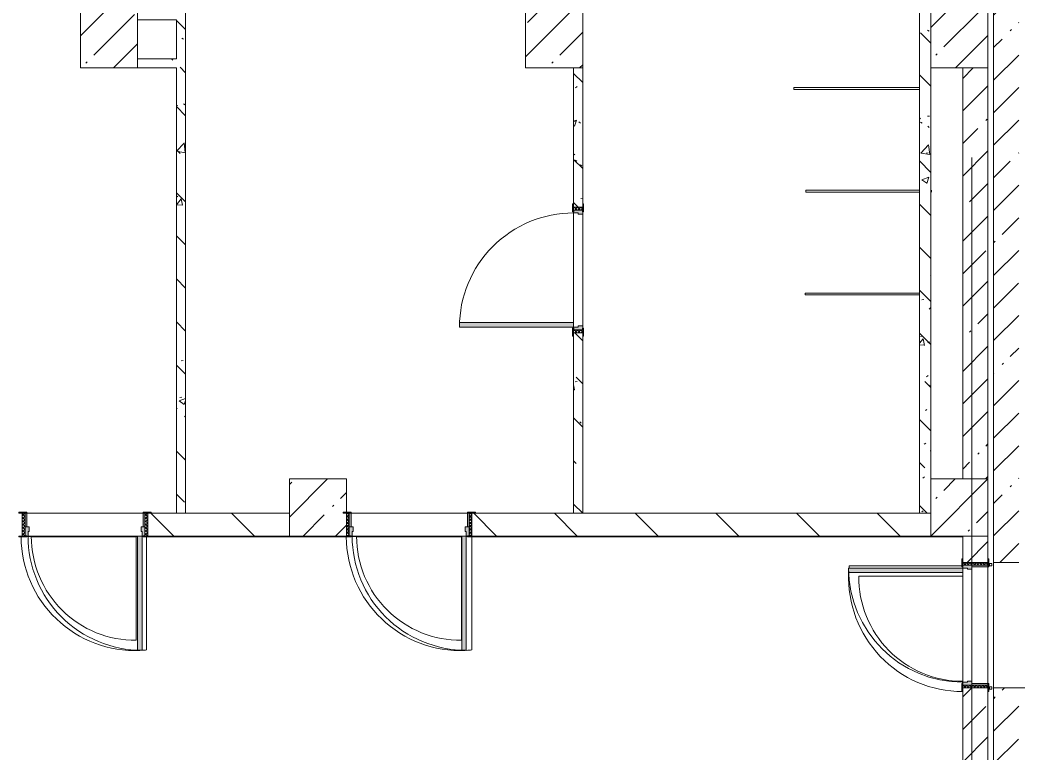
# Model space of a CAD drawing. Header units: millimetres. Extents: x -3129 to 197107, y -8553 to 29000.
# Drawn here: x 146317 to 155062, y 16700 to 23120 of the extents above; entities that cross this region are included whole.
import ezdxf

# ---------------------------------------------------------------- set-up
doc = ezdxf.new("R2010")
doc.units = ezdxf.units.MM
for name, color, linetype, lineweight, true_color in [('A-DOOR-3', 7, 'Continuous', 5, 0xaaaaaa), ('A-DOOR-4', 7, 'Continuous', 5, 0xe2e2e2), ('A-DOOR-FRAM-3', 7, 'Continuous', 5, 0xe2e2e2), ('A-DOOR-FRAM-4', 7, 'Continuous', 5, 0xaaaaaa), ('A-FLOR-3', 7, 'Continuous', 5, 0xaaaaaa), ('I-WALL-8', 7, 'Continuous', 5, 0x787878)]:
    doc.layers.add(name, color=color, linetype=linetype, lineweight=lineweight, true_color=true_color)
for name, color, linetype, lineweight in [('A-GENM-1', 7, 'Continuous', 5), ('A-WALL', 7, 'Continuous', 9), ('A-WALL-6', 7, 'Continuous', 5), ('I-WALL-6', 7, 'Continuous', 5), ('S-COLS-2', 7, 'Continuous', 5), ('Оси', 7, 'Continuous', 9)]:
    doc.layers.add(name, color=color, linetype=linetype, lineweight=lineweight)
pattern_1 = [(45, (70097.43, 0), (-285.1231, 285.1231), []), (45, (70382.56, 0), (-285.1231, 285.1231), [504.031, -100.806, 16.764, -84.042])]
pattern_2 = [(135, (70097.43, 0), (-377.1708, -377.1708), [533.4, -88.9, 17.78, -88.9]), (135, (70097.43, 376.94), (-377.1708, -377.1708), []), (50, (70097.43, 0), (637.6445, -55.7866), [66.675, -733.425]), (355, (70097.4, 0), (-123.3494, 668.699), [53.34, -586.74]), (100.451, (70150.6, -4.65), (514.299, 612.908), [56.665, -623.315]), (46.184, (70097.4, 177.8), (948.7764, -147.15), [100.012, -1100.137]), (96.636, (70176.5, 165.5), (830.909, 865.997), [84.998, -934.973]), (351.184, (70097.4, 177.8), (830.918, 865.988), [80.01, -880.11]), (21, (70186.33, 133.35), (530.6506, -357.9283), [66.675, -733.425]), (326, (70186.3, 133.35), (216.308, 644.6585), [53.34, -586.74]), (71.451, (70230.55, 103.5), (746.9596, 286.7243), [56.665, -623.315]), (37.5, (70097.43, 0), (10.81053, 295.9426), [16.764, -562.864, 16.764, -578.866, -588.962]), (37.5, (70097.43, 0), (10.81053, 295.9426), [-1175.258, 16.764, -572.198]), (7.5, (70097.43, 0), (233.8692, 350.6318), [16.764, -322.834, 16.764, -549.529, -224.472]), (7.5, (70097.43, 0), (233.8692, 350.6318), [-905.891, 16.764, -207.708]), (327.5, (69899.19, 0), (474.5678, -20.0513), [16.764, -205.486, 16.764, -676.656, -920.115]), (327.5, (69899.19, 0), (474.5678, -20.0513), [-915.67, 16.764, -903.351]), (317.5, (69810.3, 0), (518.4522, 88.9934), [16.764, -272.161, 16.764, -443.738, -653.415]), (317.5, (69810.3, 0), (518.4522, 88.9934), [-749.427, 16.764, -636.651])]

# ---------------------------------------------------------------- blocks, each defined once
blk = doc.blocks.new('BSC_Колонна _Прямоугольная - 500х500-23287078-2_1_1_птичка')
at = {"layer": 'S-COLS-2'}
h = blk.add_hatch(dxfattribs=at)
h.set_pattern_fill('FP_133', color=256, style=0, pattern_type=2)
h.set_pattern_definition([(45, (-84450, -22950), (-285.1231, 285.1231), []), (45, (-84164.88, -22950), (-285.1231, 285.1231), [504.031, -100.806, 16.764, -84.042])])
h.paths.add_polyline_path([(-250, -250), (250, -250), (250, 250), (-250, 250), (-250, -160)])
for p, q in [((250, 250), (-250, 250)), ((-250, 250), (-250, -250)), ((250, -250), (250, 250)), ((-250, -250), (250, -250))]:
    blk.add_line(p, q, dxfattribs=at)
blk = doc.blocks.new('BSC_Колонна _Прямоугольная - 500х500-V128-2_1_1_птичка')
at = {"layer": 'S-COLS-2'}
h = blk.add_hatch(dxfattribs=at)
h.set_pattern_fill('FP_156', color=256, style=0, pattern_type=2)
h.set_pattern_definition([(45, (-77000, -22950), (-285.1231, 285.1231), []), (45, (-76714.88, -22950), (-285.1231, 285.1231), [504.031, -100.806, 16.764, -84.042])])
h.paths.add_polyline_path([(-250, -250), (250, -250), (250, 250), (-250, 250), (-250, -160)])
for p, q in [((250, 250), (-250, 250)), ((-250, 250), (-250, -250)), ((250, -250), (250, 250)), ((-250, -250), (250, -250))]:
    blk.add_line(p, q, dxfattribs=at)
blk = doc.blocks.new('110_Дверь_СКБ_1Ст_Внутренняя1 - Д-4 1100x2100h_су мгн-V133-2_1_1_птичка')
at = {"layer": 'A-DOOR-3'}
h = blk.add_hatch(dxfattribs=at)
h.set_pattern_fill('FP_160', color=256, style=0, pattern_type=2)
h.set_pattern_definition([(135, (1751.41, 104.685), (-14.14214, -14.14214), []), (225, (1751.41, 104.685), (14.14214, -14.14214), [])])
h.paths.add_polyline_path([(537.5, -40), (562.5, -40), (562.5, 40), (537.5, 40)])
at = {"layer": 'A-DOOR-4'}
h = blk.add_hatch(color=256, dxfattribs=at)
h.paths.add_polyline_path([(-512.5, 40), (-512.5, -40), (-477.5, -40), (-477.5, 0), (-487.5, 0), (-487.5, 40)])
h.paths.add_polyline_path([(502.5, 0), (502.5, -40), (537.5, -40), (537.5, 40), (512.5, 40), (512.5, 0)])
at = {"layer": 'A-DOOR-FRAM-3'}
for points in [[(-487.5, 1040), (-487.5, 40), (-447.5, 40), (-447.5, 1040)], [(-567.5, 40), (-497.5, 40), (-497.5, 48), (-567.5, 48)], [(522.5, 40), (592.5, 40), (592.5, 48), (522.5, 48)], [(-567.5, -48), (-497.5, -48), (-497.5, -40), (-567.5, -40)], [(522.5, -48), (592.5, -48), (592.5, -40), (522.5, -40)]]:
    blk.add_hatch(color=256, dxfattribs=at).paths.add_polyline_path(points)
at = {"layer": 'A-DOOR-FRAM-4'}
h = blk.add_hatch(dxfattribs=at)
h.set_pattern_fill('FP_161', color=256, style=0, pattern_type=2)
h.set_pattern_definition([(45, (-371.384, 104.685), (-14.1421, 14.1421), []), (135, (-371.384, 104.685), (-14.1421, -14.1421), [])])
h.paths.add_polyline_path([(-537.5, -40), (-512.5, -40), (-512.5, 40), (-537.5, 40)])
at = {"layer": 'A-DOOR-3'}
for p, q in [((-487.5, 1040), (-487.5, 40)), ((-447.5, 1040), (-487.5, 1040)), ((-447.5, 40), (-447.5, 1040)), ((-487.5, 40), (-447.5, 40))]:
    blk.add_line(p, q, dxfattribs=at)
blk.add_arc((-487.5, 40), 1000, 360, 90, dxfattribs=at)
at = {"layer": 'A-DOOR-FRAM-4'}
for p, q in [((-497.5, 48), (-567.5, 48)), ((-567.5, 48), (-567.5, 40)), ((-567.5, 40), (-497.5, 40)), ((-512.5, 40), (-537.5, 40)), ((-537.5, 40), (-537.5, -40)), ((-487.5, 40), (-512.5, 40)), ((-512.5, 40), (-512.5, -40)), ((-512.5, -40), (-512.5, 40)), ((-497.5, 40), (-512.5, 40)), ((-512.5, 40), (-512.5, 39)), ((-512.5, 39), (-497.5, 39)), ((-497.5, 40), (-497.5, 48)), ((-497.5, 39), (-497.5, 40)), ((-487.5, 0), (-487.5, 40)), ((-477.5, 0), (-487.5, 0)), ((-477.5, -40), (-477.5, 0)), ((512.5, 0), (502.5, 0)), ((502.5, 0), (502.5, -40)), ((512.5, 40), (512.5, 0)), ((537.5, 40), (512.5, 40)), ((592.5, 48), (522.5, 48)), ((522.5, 48), (522.5, 40)), ((537.5, 40), (522.5, 40)), ((522.5, 40), (522.5, 39)), ((522.5, 40), (592.5, 40)), ((522.5, 39), (537.5, 39)), ((537.5, -40), (537.5, 40)), ((562.5, 40), (537.5, 40)), ((537.5, 40), (537.5, -40)), ((537.5, 39), (537.5, 40)), ((562.5, -40), (562.5, 40)), ((592.5, 40), (592.5, 48)), ((-497.5, -40), (-567.5, -40)), ((-567.5, -40), (-567.5, -48)), ((-567.5, -48), (-497.5, -48)), ((-537.5, -40), (-512.5, -40)), ((-497.5, -39), (-512.5, -39)), ((-512.5, -39), (-512.5, -40)), ((-512.5, -40), (-477.5, -40)), ((-512.5, -40), (-497.5, -40)), ((-497.5, -40), (-497.5, -39)), ((-497.5, -48), (-497.5, -40)), ((502.5, -40), (537.5, -40)), ((537.5, -39), (522.5, -39)), ((522.5, -39), (522.5, -40)), ((522.5, -40), (537.5, -40)), ((592.5, -40), (522.5, -40)), ((522.5, -40), (522.5, -48)), ((522.5, -48), (592.5, -48)), ((537.5, -40), (537.5, -39)), ((537.5, -40), (562.5, -40)), ((592.5, -48), (592.5, -40))]:
    blk.add_line(p, q, dxfattribs=at)
blk = doc.blocks.new('110_Дверь_СКБ_1Ст_Внутренняя1 - Д-4 1100x2100h_су мгн-V134-2_1_1_птичка')
at = {"layer": 'A-DOOR-3'}
h = blk.add_hatch(dxfattribs=at)
h.set_pattern_fill('FP_13', color=256, style=0, pattern_type=2)
h.set_pattern_definition([(135, (1751.41, 164.685), (-14.14214, -14.14214), []), (225, (1751.41, 164.685), (14.14214, -14.14214), [])])
h.paths.add_polyline_path([(562.5, 100), (537.5, 100), (537.5, -100), (562.5, -100)])
at = {"layer": 'A-DOOR-4'}
h = blk.add_hatch(color=256, dxfattribs=at)
h.paths.add_polyline_path([(512.5, 100), (512.5, 60), (502.5, 60), (502.5, 20), (537.5, 20), (537.5, 100)])
h.paths.add_polyline_path([(-487.5, 100), (-512.5, 100), (-512.5, 20), (-477.5, 20), (-477.5, 60), (-487.5, 60)])
at = {"layer": 'A-DOOR-FRAM-3'}
for points in [[(-487.5, 1100), (-487.5, 100), (-447.5, 100), (-447.5, 1100)], [(-567.5, 108), (-567.5, 100), (-497.5, 100), (-497.5, 108)], [(592.5, 108), (522.5, 108), (522.5, 100), (592.5, 100)], [(-497.5, 20), (-512.5, 20), (-512.5, -100), (-497.5, -100)], [(537.5, 20), (522.5, 20), (522.5, -100), (537.5, -100)], [(-567.5, -100), (-567.5, -108), (-497.5, -108), (-497.5, -100)], [(592.5, -100), (522.5, -100), (522.5, -108), (592.5, -108)]]:
    blk.add_hatch(color=256, dxfattribs=at).paths.add_polyline_path(points)
at = {"layer": 'A-DOOR-FRAM-4'}
h = blk.add_hatch(dxfattribs=at)
h.set_pattern_fill('FP_14', color=256, style=0, pattern_type=2)
h.set_pattern_definition([(45, (-371.384, 164.685), (-14.1421, 14.1421), []), (135, (-371.384, 164.685), (-14.1421, -14.1421), [])])
h.paths.add_polyline_path([(-512.5, 100), (-537.5, 100), (-537.5, -100), (-512.5, -100)])
at = {"layer": 'A-DOOR-3'}
for p, q in [((-487.5, 1100), (-487.5, 100)), ((-447.5, 1100), (-487.5, 1100)), ((-447.5, 100), (-447.5, 1100)), ((-487.5, 100), (-447.5, 100))]:
    blk.add_line(p, q, dxfattribs=at)
blk.add_arc((-487.5, 100), 1000, 360, 90, dxfattribs=at)
at = {"layer": 'A-DOOR-FRAM-4'}
for p, q in [((-497.5, 108), (-567.5, 108)), ((-567.5, 108), (-567.5, 100)), ((-567.5, 100), (-497.5, 100)), ((-512.5, 100), (-537.5, 100)), ((-537.5, 100), (-537.5, -100)), ((-487.5, 100), (-512.5, 100)), ((-512.5, 100), (-512.5, 20)), ((-512.5, -100), (-512.5, 100)), ((-497.5, 100), (-512.5, 100)), ((-512.5, 100), (-512.5, 99)), ((-512.5, 99), (-497.5, 99)), ((-497.5, 100), (-497.5, 108)), ((-497.5, 99), (-497.5, 100)), ((-487.5, 60), (-487.5, 100)), ((512.5, 100), (512.5, 60)), ((537.5, 100), (512.5, 100)), ((592.5, 108), (522.5, 108)), ((522.5, 108), (522.5, 100)), ((537.5, 100), (522.5, 100)), ((522.5, 100), (522.5, 99)), ((522.5, 100), (592.5, 100)), ((522.5, 99), (537.5, 99)), ((537.5, 20), (537.5, 100)), ((562.5, 100), (537.5, 100)), ((537.5, 100), (537.5, -100)), ((537.5, 99), (537.5, 100)), ((562.5, -100), (562.5, 100)), ((592.5, 100), (592.5, 108)), ((-512.5, 20), (-477.5, 20)), ((-497.5, 20), (-512.5, 20)), ((-512.5, 20), (-512.5, -100)), ((-497.5, -100), (-497.5, 20)), ((-477.5, 60), (-487.5, 60)), ((-477.5, 20), (-477.5, 60)), ((512.5, 60), (502.5, 60)), ((502.5, 60), (502.5, 20)), ((502.5, 20), (537.5, 20)), ((537.5, 20), (522.5, 20)), ((522.5, 20), (522.5, -100)), ((537.5, -100), (537.5, 20)), ((-497.5, -100), (-567.5, -100)), ((-567.5, -100), (-567.5, -108)), ((-567.5, -108), (-497.5, -108)), ((-537.5, -100), (-512.5, -100)), ((-512.5, -100), (-497.5, -100)), ((-497.5, -108), (-497.5, -100)), ((522.5, -100), (537.5, -100)), ((592.5, -100), (522.5, -100)), ((522.5, -100), (522.5, -108)), ((522.5, -108), (592.5, -108)), ((537.5, -100), (562.5, -100)), ((592.5, -108), (592.5, -100))]:
    blk.add_line(p, q, dxfattribs=at)
blk = doc.blocks.new('131_Сантехническая перегородка - СП-2-29831410-2_1_1_птичка')
at = {"layer": 'A-GENM-1'}
for p, q in [((0, 8), (1100, 8)), ((1100, 8), (1100, -8)), ((1100, -8), (0, -8))]:
    blk.add_line(p, q, dxfattribs=at)
blk = doc.blocks.new('131_Сантехническая перегородка - СП-2-16286057-2_1_1_птичка')
at = {"layer": 'A-GENM-1'}
for p, q in [((0, 8), (995.7, 8)), ((0, 8), (0, -8)), ((1100, 8), (1100, -8)), ((995.7, -8), (0, -8))]:
    blk.add_line(p, q, dxfattribs=at)
blk = doc.blocks.new('131_Сантехническая перегородка - СП-2-V137-2_1_1_птичка')
at = {"layer": 'A-GENM-1'}
for p, q in [((0, 8), (1000.7, 8)), ((0, 8), (0, -8)), ((1000.7, -8), (0, -8))]:
    blk.add_line(p, q, dxfattribs=at)
blk = doc.blocks.new('110_Дверь_СКБ_1Ст_Внутренняя1 - Д-4 _л_ 1100x2100h_су мгн-V162-2_1_1_птичка')
at = {"layer": 'A-DOOR-3'}
h = blk.add_hatch(dxfattribs=at)
h.set_pattern_fill('FP_46', color=256, style=0, pattern_type=2)
h.set_pattern_definition([(135, (1751.41, 174.685), (-14.14214, -14.14214), []), (225, (1751.41, 174.685), (14.14214, -14.14214), [])])
h.paths.add_polyline_path([(537.5, -110), (562.5, -110), (562.5, 110), (537.5, 110)])
at = {"layer": 'A-DOOR-4'}
h = blk.add_hatch(color=256, dxfattribs=at)
h.paths.add_polyline_path([(-512.5, 110), (-512.5, 30), (-477.5, 30), (-477.5, 70), (-487.5, 70), (-487.5, 110)])
h.paths.add_polyline_path([(502.5, 70), (502.5, 30), (537.5, 30), (537.5, 110), (512.5, 110), (512.5, 70)])
at = {"layer": 'A-DOOR-FRAM-3'}
for points in [[(472.5, 110), (512.5, 110), (512.5, 1110), (472.5, 1110), (472.5, 401.4)], [(-567.5, 110), (-497.5, 110), (-497.5, 118), (-567.5, 118)], [(522.5, 110), (592.5, 110), (592.5, 118), (522.5, 118)], [(-512.5, 30), (-512.5, -110), (-497.5, -110), (-497.5, 30)], [(522.5, -110), (537.5, -110), (537.5, 30), (522.5, 30)], [(-567.5, -118), (-497.5, -118), (-497.5, -110), (-567.5, -110)], [(522.5, -118), (592.5, -118), (592.5, -110), (522.5, -110)]]:
    blk.add_hatch(color=256, dxfattribs=at).paths.add_polyline_path(points)
at = {"layer": 'A-DOOR-FRAM-4'}
h = blk.add_hatch(dxfattribs=at)
h.set_pattern_fill('FP_47', color=256, style=0, pattern_type=2)
h.set_pattern_definition([(45, (-371.384, 174.685), (-14.1421, 14.1421), []), (135, (-371.384, 174.685), (-14.1421, -14.1421), [])])
h.paths.add_polyline_path([(-537.5, 110), (-537.5, -110), (-512.5, -110), (-512.5, 110)])
at = {"layer": 'A-DOOR-3'}
for p, q in [((512.5, 1110), (472.5, 1110)), ((472.5, 1110), (472.5, 110)), ((512.5, 110), (512.5, 1110)), ((472.5, 110), (512.5, 110))]:
    blk.add_line(p, q, dxfattribs=at)
blk.add_arc((512.5, 110), 1000, 90, 180, dxfattribs=at)
at = {"layer": 'A-DOOR-FRAM-4'}
for p, q in [((-497.5, 118), (-567.5, 118)), ((-567.5, 118), (-567.5, 110)), ((-567.5, 110), (-497.5, 110)), ((-512.5, 110), (-537.5, 110)), ((-537.5, 110), (-537.5, -110)), ((-487.5, 110), (-512.5, 110)), ((-512.5, 110), (-512.5, 30)), ((-512.5, -110), (-512.5, 110)), ((-497.5, 110), (-512.5, 110)), ((-512.5, 110), (-512.5, 109)), ((-512.5, 109), (-497.5, 109)), ((-497.5, 110), (-497.5, 118)), ((-497.5, 109), (-497.5, 110)), ((-487.5, 70), (-487.5, 110)), ((512.5, 110), (512.5, 70)), ((537.5, 110), (512.5, 110)), ((592.5, 118), (522.5, 118)), ((522.5, 118), (522.5, 110)), ((537.5, 110), (522.5, 110)), ((522.5, 110), (522.5, 109)), ((522.5, 110), (592.5, 110)), ((522.5, 109), (537.5, 109)), ((537.5, 30), (537.5, 110)), ((562.5, 110), (537.5, 110)), ((537.5, 110), (537.5, -110)), ((537.5, 109), (537.5, 110)), ((562.5, -110), (562.5, 110)), ((592.5, 110), (592.5, 118)), ((-512.5, 30), (-477.5, 30)), ((-497.5, 30), (-512.5, 30)), ((-512.5, 30), (-512.5, -110)), ((-497.5, -110), (-497.5, 30)), ((-477.5, 70), (-487.5, 70)), ((-477.5, 30), (-477.5, 70)), ((512.5, 70), (502.5, 70)), ((502.5, 70), (502.5, 30)), ((502.5, 30), (537.5, 30)), ((537.5, 30), (522.5, 30)), ((522.5, 30), (522.5, -110)), ((537.5, -110), (537.5, 30)), ((-497.5, -110), (-567.5, -110)), ((-567.5, -110), (-567.5, -118)), ((-567.5, -118), (-497.5, -118)), ((-537.5, -110), (-512.5, -110)), ((-512.5, -110), (-497.5, -110)), ((-497.5, -118), (-497.5, -110)), ((522.5, -110), (537.5, -110)), ((592.5, -110), (522.5, -110)), ((522.5, -110), (522.5, -118)), ((522.5, -118), (592.5, -118)), ((537.5, -110), (562.5, -110)), ((592.5, -118), (592.5, -110))]:
    blk.add_line(p, q, dxfattribs=at)
blk = doc.blocks.new('BSC_Колонна _Прямоугольная - 500х500-V181-2_1_1_птичка')
at = {"layer": 'S-COLS-2'}
h = blk.add_hatch(dxfattribs=at)
h.set_pattern_fill('FP_196', color=256, style=0, pattern_type=2)
h.set_pattern_definition([(45, (-78830, -18850), (-285.1231, 285.1231), []), (45, (-78544.88, -18850), (-285.1231, 285.1231), [504.031, -100.806, 16.764, -84.042])])
h.paths.add_polyline_path([(-206.5, -250), (250, -250), (250, -50), (220, -50), (220, -42), (250, -42), (250, 250), (-250, 250), (-250, -250)])
for p, q in [((250, 250), (-250, 250)), ((-250, 250), (-250, -250)), ((250, -42), (250, 250)), ((-250, -250), (220, -250))]:
    blk.add_line(p, q, dxfattribs=at)
blk = doc.blocks.new('BSC_Колонна _Прямоугольная - 500х500-V182-2_1_1_птичка')
at = {"layer": 'S-COLS-2'}
h = blk.add_hatch(dxfattribs=at)
h.set_pattern_fill('FP_197', color=256, style=0, pattern_type=2)
h.set_pattern_definition([(45, (-84450, -18850), (-285.1231, 285.1231), []), (45, (-84164.88, -18850), (-285.1231, 285.1231), [504.031, -100.806, 16.764, -84.042])])
h.paths.add_polyline_path([(-250, -250), (250, -250), (250, 250), (-250, 250), (-250, -109.1)])
for p, q in [((250, 250), (-250, 250)), ((-250, 250), (-250, -250)), ((250, -250), (250, 250)), ((-250, -250), (250, -250))]:
    blk.add_line(p, q, dxfattribs=at)
blk = doc.blocks.new('BSC_Колонна _Прямоугольная - 500х500-V183-2_1_1_птичка')
at = {"layer": 'S-COLS-2'}
h = blk.add_hatch(dxfattribs=at)
h.set_pattern_fill('FP_198', color=256, style=0, pattern_type=2)
h.set_pattern_definition([(45, (-80900, -22950), (-285.1231, 285.1231), []), (45, (-80614.88, -22950), (-285.1231, 285.1231), [504.031, -100.806, 16.764, -84.042])])
h.paths.add_polyline_path([(-250, -250), (250, -250), (250, 250), (-250, 250), (-250, -160)])
for p, q in [((250, 250), (-250, 250)), ((-250, 250), (-250, -250)), ((250, -250), (250, 250)), ((-250, -250), (250, -250))]:
    blk.add_line(p, q, dxfattribs=at)

msp = doc.modelspace()

# ---------------------------------------------------------------- hatches: boundary and pattern name
at = {"layer": 'I-WALL-6'}
h = msp.add_hatch(dxfattribs=at)
h.set_pattern_fill('FP_132', color=256, style=0, pattern_type=2)
h.set_pattern_definition(pattern_1)
h.paths.add_polyline_path([(154847.4, 18370), (155067.4, 18370), (155067.4, 27100), (154847.4, 27100), (154847.4, 18740.9)])
h = msp.add_hatch(dxfattribs=at)
h.set_pattern_fill('FP_132', color=256, style=0, pattern_type=2)
h.set_pattern_definition(pattern_1)
h.paths.add_polyline_path([(154797.4, 15150), (154797.4, 15530), (154577.4, 15530), (154577.4, 15150)])
h.paths.add_polyline_path([(154577.4, 18570), (154797.4, 18570), (154797.4, 18600), (154577.4, 18600)])
h.paths.add_polyline_path([(154577.4, 19100), (154797.4, 19100), (154797.4, 22700), (154577.4, 22700), (154577.4, 19319.3)])
h.paths.add_polyline_path([(154701.5, 23200), (154797.4, 23200), (154797.4, 26600), (154577.4, 26600), (154577.4, 23200)])
h = msp.add_hatch(dxfattribs=at)
h.set_pattern_fill('FP_135', color=256, style=0, pattern_type=2)
h.set_pattern_definition([(135, (70097.43, 0), (-353.5534, -353.5534), [])])
h.paths.add_polyline_path([(152431, 18600), (154297.4, 18600), (154297.4, 18800), (150277.4, 18800), (150277.4, 18600), (150576, 18600)])
h.paths.add_polyline_path([(147467.4, 18600), (148677.4, 18600), (148677.4, 18800), (147437.4, 18800), (147437.4, 18600)])
h.paths.add_polyline_path([(136857.4, 18600), (143637.4, 18600), (143637.4, 18800), (136857.4, 18800)])
h.paths.add_polyline_path([(144137.4, 18600), (146337.4, 18600), (146337.4, 18800), (144137.4, 18800), (144137.4, 18681)])
h = msp.add_hatch(dxfattribs=at)
h.set_pattern_fill('FP_132', color=256, style=0, pattern_type=2)
h.set_pattern_definition(pattern_1)
h.paths.add_polyline_path([(154577.4, 15530), (154797.4, 15530), (154797.4, 17270), (154577.4, 17270), (154577.4, 15848.6)])
h.paths.add_polyline_path([(154797.4, 18370), (154797.4, 18570), (154577.4, 18570), (154577.4, 18370)])
h = msp.add_hatch(dxfattribs=at)
h.set_pattern_fill('FP_132', color=256, style=0, pattern_type=2)
h.set_pattern_definition(pattern_1)
h.paths.add_polyline_path([(154847.4, 16300), (155067.4, 16300), (155067.4, 17270), (154847.4, 17270), (154847.4, 17005.5)])
at = {"layer": 'I-WALL-8'}
h = msp.add_hatch(dxfattribs=at)
h.set_pattern_fill('FP_143', color=256, style=0, pattern_type=2)
h.set_pattern_definition(pattern_2)
h.paths.add_polyline_path([(147687.4, 18800), (147767.4, 18800), (147767.4, 26900), (147687.4, 26900), (147687.4, 20476.2)])
h = msp.add_hatch(dxfattribs=at)
h.set_pattern_fill('FP_143', color=256, style=0, pattern_type=2)
h.set_pattern_definition(pattern_2)
h.paths.add_polyline_path([(154286.1, 18800), (154297.4, 18800), (154297.4, 26900), (154198.1, 26900), (154198.1, 18800)])
h = msp.add_hatch(dxfattribs=at)
h.set_pattern_fill('FP_143', color=256, style=0, pattern_type=2)
h.set_pattern_definition(pattern_2)
h.paths.add_polyline_path([(147687.4, 22700), (147687.4, 22780), (147347.4, 22780), (147347.4, 22700)])
h = msp.add_hatch(dxfattribs=at)
h.set_pattern_fill('FP_143', color=256, style=0, pattern_type=2)
h.set_pattern_definition(pattern_2)
h.paths.add_polyline_path([(151247.4, 18800), (151247.4, 20380), (151167.4, 20380), (151167.4, 18800)])
h.paths.add_polyline_path([(151167.4, 21480), (151247.4, 21480), (151247.4, 22700), (151167.4, 22700), (151167.4, 21510)])

# ---------------------------------------------------------------- linework, layer by layer
at = {"layer": 'A-FLOR-3'}
for p, q in [((146416.3, 18596.6), (146377.4, 18596.6)), ((147336.3, 18592.9), (146416.5, 18592.9)), ((147347.4, 18597.6), (147336.3, 18597.6)), ((147336.3, 18597.6), (147336.3, 17687.6)), ((147397.4, 18597.6), (147387.4, 18597.6)), ((147426.3, 17602.6), (147426.3, 18592)), ((149147.4, 18592.9), (147467.4, 18592.9)), ((149266.3, 18596.6), (149217.4, 18596.6)), ((150186.3, 18592.9), (149266.5, 18592.9)), ((150186.3, 18597.6), (150186.3, 17687.6)), ((150237.4, 18597.6), (150227.4, 18597.6)), ((150276.3, 17602.6), (150276.3, 18592)), ((154577.4, 18592.9), (150307.4, 18592.9)), ((154847.4, 18370), (154847.4, 17270)), ((154569.4, 18338.2), (153581.5, 18338.2)), ((154576.5, 18320), (154576.5, 18330)), ((154576.5, 18248.2), (154576.5, 18280)), ((153666.5, 18248.2), (154576.5, 18248.2)), ((154575.5, 17310), (154575.5, 17328.2))]:
    msp.add_line(p, q, dxfattribs=at)
for centre, radius, start, end in [((147326.3, 18597.6), 1000, 180.32046, 272.39422), ((147326.3, 18597.6), 910, 180.06296, 270.62964), ((150176.3, 18597.6), 1000, 180.32046, 272.39422), ((150176.3, 18597.6), 910, 180.06296, 270.62964), ((154576.5, 18238.2), 1000, 177.59974, 269.9427), ((154576.5, 18238.2), 1000, 174.26083, 175.30446), ((154576.5, 18238.2), 910, 179.37036, 269.93704), ((147326.3, 18597.6), 1000, 273.50823, 275.73917), ((150176.3, 18597.6), 1000, 272.93441, 275.73917)]:
    msp.add_arc(centre, radius, start, end, dxfattribs=at)
at = {"layer": 'A-WALL'}
for p, q in [((147687.4, 18800), (147767.4, 18800)), ((151167.4, 18800), (151247.4, 18800)), ((154198.1, 18800), (154297.4, 18800))]:
    msp.add_line(p, q, dxfattribs=at)
at = {"layer": 'A-WALL-6'}
for p, q in [((154832.4, 18358.5), (154812.4, 18358.5)), ((154812.4, 18358.5), (154812.4, 18338.5)), ((154812.4, 18338.5), (154832.4, 18338.5)), ((154832.4, 18338.5), (154832.4, 18358.5)), ((154832.4, 17280), (154812.4, 17280)), ((154812.4, 17280), (154812.4, 17260)), ((154812.4, 17260), (154832.4, 17260)), ((154832.4, 17260), (154832.4, 17280))]:
    msp.add_line(p, q, dxfattribs=at)
at = {"layer": 'I-WALL-6'}
for p, q in [((154847.4, 27100), (154847.4, 18370)), ((147767.4, 18800), (147767.4, 26900)), ((154198.1, 23420), (154198.1, 18800)), ((147347.4, 23120), (147687.4, 23120)), ((147687.4, 23120), (147687.4, 22780)), ((147687.4, 22780), (147347.4, 22780)), ((147347.4, 22700), (147687.4, 22700)), ((147687.4, 22700), (147687.4, 18800)), ((151167.4, 22700), (151167.4, 21510)), ((151247.4, 21510), (151247.4, 22700)), ((154298.1, 19100), (154298.1, 22700)), ((154577.4, 22700), (154577.4, 19100)), ((154797.4, 19100), (154797.4, 22700)), ((151167.4, 20470), (151167.4, 21430)), ((151247.4, 21420), (151247.4, 20440)), ((151167.4, 20350), (151167.4, 18800)), ((151247.4, 18800), (151247.4, 20350)), ((146377.4, 18800), (147397.4, 18800)), ((147687.4, 18800), (147467.4, 18800)), ((148677.4, 18800), (147767.4, 18800)), ((149217.4, 18800), (150237.4, 18800)), ((151167.4, 18800), (150307.4, 18800)), ((154198.1, 18800), (151247.4, 18800)), ((147347.4, 18600), (146387.4, 18600)), ((147467.4, 18600), (148677.4, 18600)), ((150187.4, 18600), (149227.4, 18600)), ((150307.4, 18600), (154297.4, 18600)), ((154577.4, 18600), (154577.4, 18400)), ((154797.4, 18400), (154797.4, 18600)), ((154847.4, 18370), (155067.4, 18370)), ((154577.4, 17320), (154577.4, 18280)), ((154797.4, 18330), (154797.4, 17310)), ((154577.4, 17240), (154577.4, 16130)), ((154797.4, 11550), (154797.4, 17240)), ((154847.4, 17270), (154847.4, 16100)), ((157059.1, 17270), (154847.4, 17270))]:
    msp.add_line(p, q, dxfattribs=at)
at = {"layer": 'Оси'}
msp.add_line((154657.4, 10029.8), (154657.4, 21915.1), dxfattribs=at)

# ---------------------------------------------------------------- block references
at = {"layer": 'A-DOOR-3'}
for name, p, rotation in [('110_Дверь_СКБ_1Ст_Внутренняя1 - Д-4 1100x2100h_су мгн-V133-2_1_1_птичка', (151207.4, 20917.5), 89.99999999999984), ('110_Дверь_СКБ_1Ст_Внутренняя1 - Д-4 1100x2100h_су мгн-V134-2_1_1_птичка', (146899.9, 18700), 180), ('110_Дверь_СКБ_1Ст_Внутренняя1 - Д-4 1100x2100h_су мгн-V134-2_1_1_птичка', (149739.9, 18700), 180), ('110_Дверь_СКБ_1Ст_Внутренняя1 - Д-4 _л_ 1100x2100h_су мгн-V162-2_1_1_птичка', (154687.4, 17807.5), 89.9999999999999)]:
    msp.add_blockref(name, p, dxfattribs=dict(at, rotation=rotation))
at = {"layer": 'A-GENM-1', "rotation": 180}
msp.add_blockref('131_Сантехническая перегородка - СП-2-29831410-2_1_1_птичка', (154198.1, 22520), dxfattribs=at)
at = {"layer": 'A-GENM-1'}
for name, p in [('131_Сантехническая перегородка - СП-2-16286057-2_1_1_птичка', (153202.4, 21620)), ('131_Сантехническая перегородка - СП-2-V137-2_1_1_птичка', (153197.4, 20720))]:
    msp.add_blockref(name, p, dxfattribs=at)
at = {"layer": 'S-COLS-2'}
for name, p in [('BSC_Колонна _Прямоугольная - 500х500-V128-2_1_1_птичка', (147097.4, 22950)), ('BSC_Колонна _Прямоугольная - 500х500-V183-2_1_1_птичка', (150997.4, 22950)), ('BSC_Колонна _Прямоугольная - 500х500-23287078-2_1_1_птичка', (154547.4, 22950)), ('BSC_Колонна _Прямоугольная - 500х500-V181-2_1_1_птичка', (148927.4, 18850)), ('BSC_Колонна _Прямоугольная - 500х500-V182-2_1_1_птичка', (154547.4, 18850))]:
    msp.add_blockref(name, p, dxfattribs=at)

doc.saveas('drawing.dxf')
